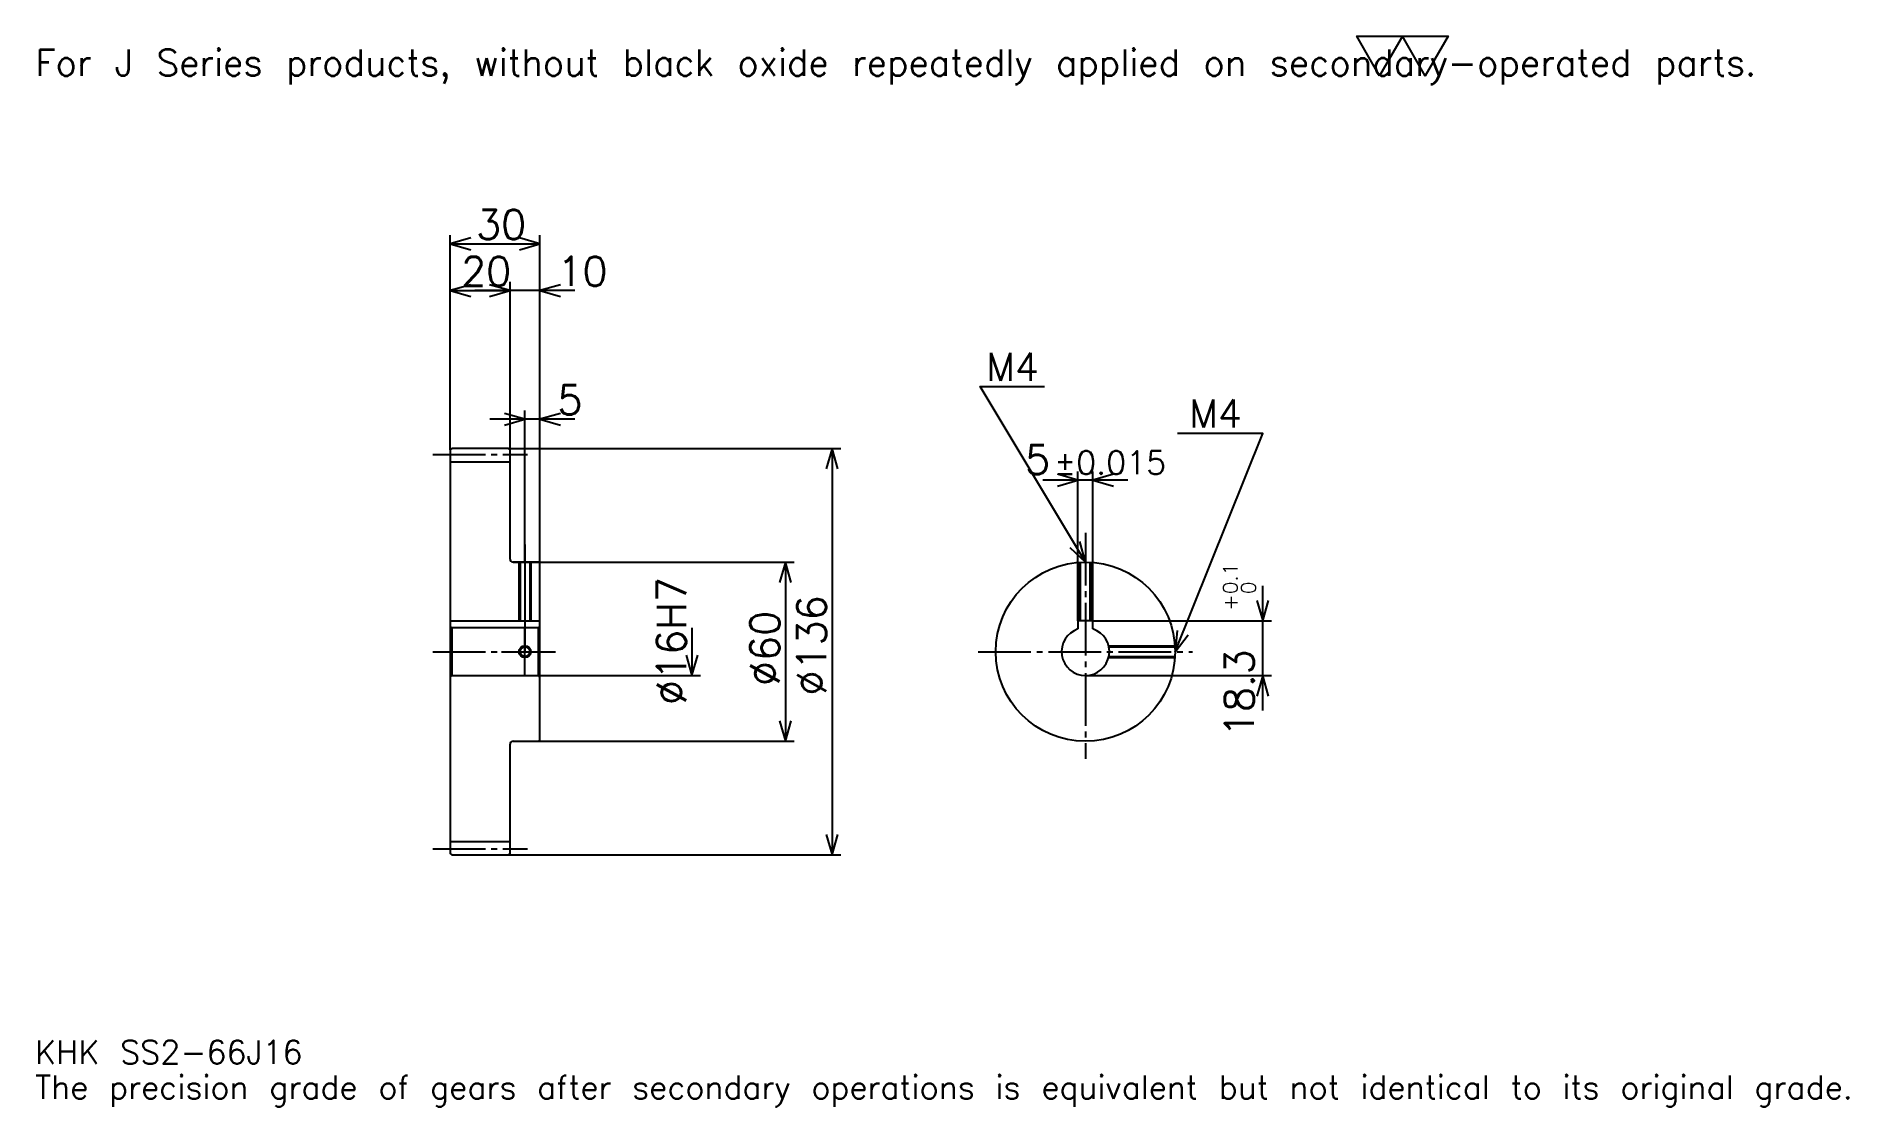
# Model space of a CAD drawing. Extents: x 20 to 627, y 7 to 365.
import ezdxf

# ---------------------------------------------------------------- set-up
doc = ezdxf.new("R2010")
doc.units = 0
doc.linetypes.add('DASHDOT', pattern=[23.478262, 17.608696, -1.956522, 1.956522, -1.956522])
doc.layers.get('0').update_dxf_attribs({"linetype": 'CONTINUOUS'})
doc.layers.add('DASHDOT', color=6, linetype='DASHDOT')
doc.styles.add('KANJI', font='TXT', dxfattribs={"bigfont": 'BIGFONT'})

msp = doc.modelspace()

# ---------------------------------------------------------------- linework, layer by layer
at = {"color": 5}
for p, q in [((158.478271, 227.456512), (158.478271, 298.869568)), ((188.478271, 227.456512), (188.478271, 298.869568)), ((158.478271, 295.934784), (188.478271, 295.934784)), ((158.478271, 280.282593), (178.478271, 280.282593)), ((200.217407, 280.282593), (166.739136, 280.282593)), ((178.478271, 227.456512), (178.478271, 283.217377)), ((200.217407, 237.23912), (171.739136, 237.23912)), ((183.478271, 227.456512), (183.478271, 240.173904)), ((158.478271, 226.956512), (158.478271, 227.456512)), ((177.978271, 227.456512), (188.478271, 227.456512)), ((178.478271, 226.956512), (178.478271, 227.456512)), ((183.478271, 189.456512), (183.478271, 227.456512)), ((183.478271, 189.456512), (183.478271, 227.456512)), ((188.478271, 227.456512), (289.239136, 227.456512)), ((188.478271, 188.956512), (188.478271, 227.456512)), ((286.304352, 227.456512), (286.304352, 91.456512)), ((368.586975, 169.756516), (368.586975, 219.782593)), ((373.586975, 169.756516), (373.586975, 219.782593)), ((385.326111, 216.847809), (356.847839, 216.847809)), ((179.478271, 189.456512), (188.478271, 189.456512)), ((188.478271, 189.456512), (273.586975, 189.456512)), ((270.652191, 189.456512), (270.652191, 129.456512)), ((430.434784, 139.717377), (430.434784, 181.495636)), ((239.347839, 167.456512), (239.347839, 151.456512)), ((373.586975, 169.756516), (433.369568, 169.756516)), ((188.478271, 151.456512), (242.282623, 151.456512)), ((371.086975, 151.456512), (433.369568, 151.456512)), ((179.478271, 129.456512), (188.478271, 129.456512)), ((188.478271, 129.456512), (273.586975, 129.456512)), ((177.978271, 91.456512), (188.478271, 91.456512)), ((188.478271, 91.456512), (289.239136, 91.456512))]:
    msp.add_line(p, q, dxfattribs=at)
at = {"color": 4}
for p, q in [((158.478271, 222.956512), (178.478271, 222.956512)), ((158.478271, 169.756516), (188.478271, 169.756516)), ((158.978271, 167.456512), (158.978271, 151.456512)), ((187.978271, 167.456512), (188.478271, 167.956512)), ((187.978271, 151.456512), (188.478271, 150.956512)), ((158.478271, 95.956512), (178.478271, 95.956512))]:
    msp.add_line(p, q, dxfattribs=at)
at = {"color": 7}
msp.add_lwpolyline([(469.565216, 352.17392), (461.934784, 365.399994), (492.456512, 365.399994), (484.82608, 352.17392), (477.195648, 365.399994), (469.565216, 352.17392)], dxfattribs=at)
at = {"color": 5}
for points in [[(165.326096, 297.891296), (158.478271, 295.934784), (165.326096, 293.978271)], [(181.630447, 293.978271), (188.478271, 295.934784), (181.630447, 297.891296)], [(165.326096, 282.239136), (158.478271, 280.282593), (165.326096, 278.32608)], [(171.630447, 278.32608), (178.478271, 280.282593), (171.630447, 282.239136)], [(171.630447, 278.32608), (178.478271, 280.282593), (171.630447, 282.239136)], [(195.326096, 282.239136), (188.478271, 280.282593), (195.326096, 278.32608)], [(371.086975, 189.456512), (335.869568, 248.152161), (357.391296, 248.152161)], [(176.630447, 235.282593), (183.478271, 237.23912), (176.630447, 239.195648)], [(195.326096, 239.195648), (188.478271, 237.23912), (195.326096, 235.282593)], [(401.086975, 159.456512), (430.434784, 232.5), (401.869568, 232.5)], [(288.260864, 220.608688), (286.304352, 227.456512), (284.347839, 220.608688)], [(361.739136, 214.891296), (368.586975, 216.847809), (361.739136, 218.804337)], [(380.434784, 218.804337), (373.586975, 216.847809), (380.434784, 214.891296)], [(365.886078, 194.321854), (371.086975, 189.456512), (369.241486, 196.335098)], [(272.608704, 182.608688), (270.652191, 189.456512), (268.695679, 182.608688)], [(428.478271, 176.60434), (430.434784, 169.756516), (432.391296, 176.60434)], [(401.824493, 166.54007), (401.086975, 159.456512), (405.455444, 165.081207)], [(237.391327, 158.304337), (239.347839, 151.456512), (241.304352, 158.304337)], [(432.391296, 144.608688), (430.434784, 151.456512), (428.478271, 144.608688)], [(268.695679, 136.304337), (270.652191, 129.456512), (272.608704, 136.304337)], [(284.347839, 98.304337), (286.304352, 91.456512), (288.260864, 98.304337)]]:
    msp.add_lwpolyline(points, dxfattribs=at)
at = {"color": 4}
for points in [[(178.478271, 190.456512), (178.478271, 226.956512), (177.978271, 227.456512), (158.978271, 227.456512), (158.478271, 226.956512), (158.478271, 150.956512)], [(179.478271, 129.456512), (187.978271, 129.456512), (188.478271, 129.956512), (188.478271, 188.956512), (187.978271, 189.456512), (179.478271, 189.456512)], [(181.478271, 189.456512), (181.478271, 169.756516)], [(181.858276, 189.456512), (181.858276, 169.756516)], [(185.098267, 189.456512), (185.098267, 169.756516)], [(185.478271, 189.456512), (185.478271, 169.756516)], [(369.086975, 169.756516), (369.086975, 189.389771)], [(369.46698, 169.756516), (369.46698, 189.412735)], [(372.70697, 169.756516), (372.70697, 189.412735)], [(373.086975, 169.756516), (373.086975, 189.389771)], [(158.478271, 150.956512), (158.978271, 151.456512), (187.978271, 151.456512), (187.978271, 167.456512), (158.978271, 167.456512), (158.478271, 167.956512)], [(373.586975, 167.055847), (373.586975, 169.756516), (368.586975, 169.756516), (368.586975, 167.055847)], [(378.832947, 161.456512), (401.020203, 161.456512)], [(378.921204, 161.076508), (401.043182, 161.076508)], [(378.921204, 157.836517), (401.043182, 157.836517)], [(378.832947, 157.456512), (401.020203, 157.456512)], [(158.478271, 150.956512), (158.478271, 91.956512), (158.978271, 91.456512), (177.978271, 91.456512), (178.478271, 91.956512), (178.478271, 128.456512)]]:
    msp.add_lwpolyline(points, dxfattribs=at)
for centre, radius in [((371.086975, 159.456512), 30), ((183.478271, 159.456512), 1.62)]:
    msp.add_circle(centre, radius, dxfattribs=at)
at = {"color": 7}
msp.add_circle((183.478271, 159.456512), 2, dxfattribs=at)
at = {"color": 4}
for centre, radius, start, end in [((179.478271, 190.456512), 1, 180, 270), ((371.086975, 159.456512), 8, 108.209957329, 71.790042671), ((179.478271, 128.456512), 1, 90, 180)]:
    msp.add_arc(centre, radius, start, end, dxfattribs=at)
at = {"layer": 'DASHDOT', "color": 7}
for p, q in [((152.608704, 225.456512), (184.347839, 225.456512)), ((371.086975, 199.23912), (371.086975, 123.586945)), ((183.478271, 189.456512), (183.478271, 159.456512)), ((152.608704, 159.456512), (194.347839, 159.456512)), ((335.217407, 159.456512), (406.956543, 159.456512)), ((152.608704, 93.456512), (184.347839, 93.456512))]:
    msp.add_line(p, q, dxfattribs=at)
for points in [[(183.478271, 195.32608), (183.478271, 163.886948)], [(183.478271, 151.586945), (183.478271, 167.32608)], [(175.608704, 159.456512), (191.347839, 159.456512)]]:
    msp.add_lwpolyline(points, dxfattribs=at)

# ---------------------------------------------------------------- texts
at = {"color": 7, "style": 'KANJI'}
for s, height, p in [('For J Series products, without black oxide repeatedly applied on secondary-operated parts.', 8.804348, (19.565218, 352.17392)), ('30', 9.782609, (167.119568, 297.5)), ('20', 9.782609, (162.119583, 281.847809)), ('10', 9.782609, (194.347839, 281.847809)), ('M4', 9.391305, (337.826111, 250.108688)), ('5', 9.782609, (194.347839, 238.804337)), ('M4', 9.391305, (405.782593, 234.456512)), ('5', 9.782609, (350.893738, 218.804337)), ('%%p0.015', 7.826087, (360.577301, 218.804337)), ('KHK SS2-66J16', 7.826087, (19.565218, 21.52174)), ('The precision grade of gears after secondary operations is equivalent but not identical to its original grade.', 7.826087, (19.565218, 9.782609))]:
    msp.add_text(s, height=height, dxfattribs=at).set_placement(p)
for s, height, p in [('%%c16H7', 9.782609, (237.391327, 141.603256)), ('0.1', 4.891304, (422.021729, 178.704056)), ('0', 4.891304, (428.086945, 178.704056)), ('%%c136', 9.782609, (284.347839, 144.782593)), ('+', 4.891304, (422.021729, 173.2258)), ('%%c60', 9.782609, (268.695679, 147.961945)), ('18.3', 9.782609, (427.5, 130.882782))]:
    msp.add_text(s, height=height, rotation=90, dxfattribs=at).set_placement(p)

doc.saveas('drawing.dxf')
